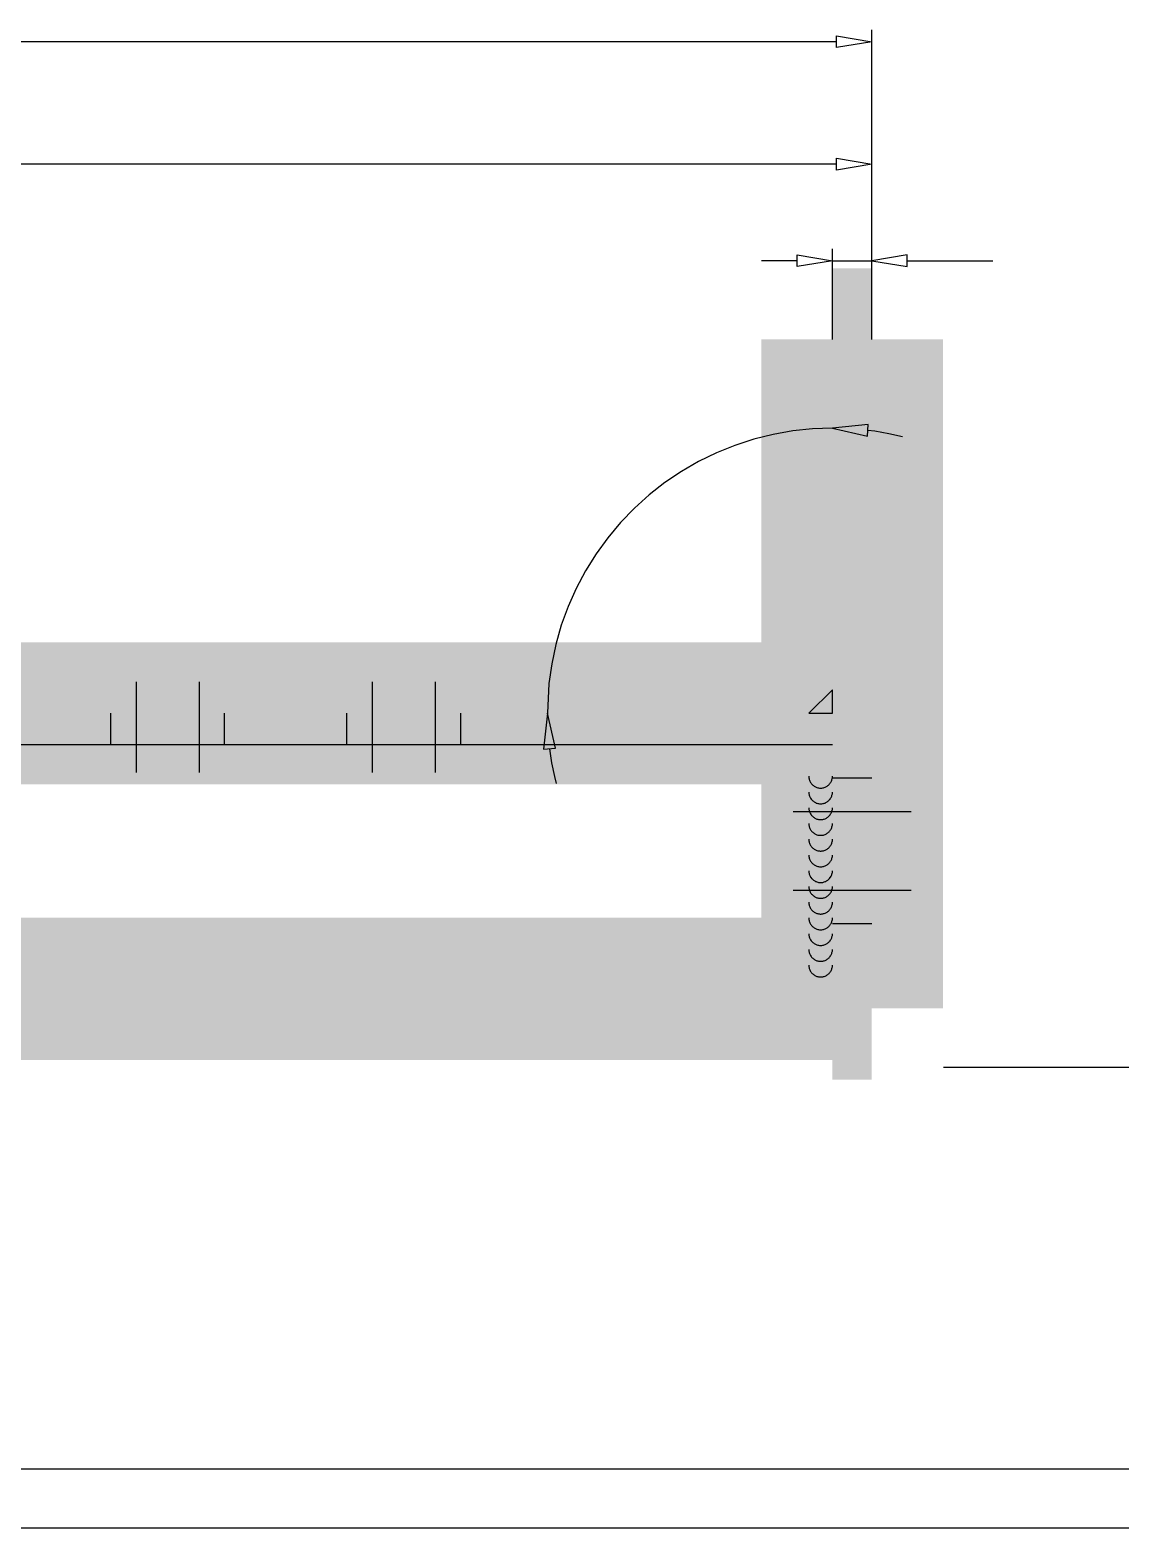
# Model space of a CAD drawing. Extents: x 0.1 to 49.5, y 17.6 to 52.5.
# Drawn here: x 24.3 to 35.15, y 17.65 to 32.54 of the extents above; entities that cross this region are included whole.
import ezdxf

# ---------------------------------------------------------------- set-up
doc = ezdxf.new("R2010")
doc.units = 0
doc.linetypes.add('1', pattern=[50.8, 31.75, -6.35, 6.35, -6.35])
doc.linetypes.add('2', pattern=[15, 12, -3])
doc.layers.get('0').update_dxf_attribs({"linetype": 'CONTINUOUS'})

msp = doc.modelspace()

# ---------------------------------------------------------------- linework, layer by layer
at = {"color": 5}
for points in [[(32.326, 32.368), (32.326, 32.485), (32.678, 32.427), (32.678, 32.427), (32.326, 32.368)], [(32.678, 29.466), (32.678, 32.544)], [(32.326, 32.427), (3.68, 32.427)], [(32.678, 29.466), (32.678, 31.326)], [(32.326, 31.209), (17.377, 31.209)], [(32.326, 31.15), (32.326, 31.268), (32.678, 31.209), (32.678, 31.209), (32.326, 31.15)], [(31.935, 30.249), (31.582, 30.249)], [(31.935, 30.19), (31.935, 30.307), (32.287, 30.249), (32.287, 30.249), (31.935, 30.19)], [(32.287, 29.466), (32.287, 30.366)], [(32.287, 30.249), (32.678, 30.249)], [(32.678, 29.466), (32.678, 30.366)], [(33.03, 30.19), (33.03, 30.307), (32.678, 30.249), (32.678, 30.249), (33.03, 30.19)], [(33.03, 30.249), (33.883, 30.249)], [(32.635, 28.504), (32.642, 28.621), (32.287, 28.584), (32.287, 28.584), (32.635, 28.504)], [(32.287, 28.584), (32.089, 28.577), (31.892, 28.557), (31.697, 28.522), (31.505, 28.474), (31.317, 28.413), (31.133, 28.339), (30.955, 28.252), (30.784, 28.153), (30.62, 28.043), (30.464, 27.921), (30.317, 27.788), (30.179, 27.646), (30.052, 27.494), (29.935, 27.334), (29.831, 27.166), (29.738, 26.991), (29.657, 26.81), (29.589, 26.624), (29.535, 26.434), (29.494, 26.24), (29.466, 26.044), (29.451, 25.748)], [(32.984, 28.497), (32.847, 28.528), (32.708, 28.553), (32.638, 28.562)], [(32.052, 25.748), (32.287, 25.748), (32.287, 25.748), (32.287, 25.983), (32.287, 25.983), (32.052, 25.748)], [(29.414, 25.393), (29.531, 25.4), (29.451, 25.748), (29.451, 25.748), (29.414, 25.393)], [(29.472, 25.396), (29.493, 25.257), (29.521, 25.119), (29.538, 25.05)], [(32.052, 25.122), (32.052, 25.114), (32.053, 25.105), (32.055, 25.097), (32.056, 25.089), (32.059, 25.082), (32.062, 25.074), (32.066, 25.067), (32.07, 25.06), (32.074, 25.053), (32.079, 25.046), (32.085, 25.04), (32.091, 25.035), (32.097, 25.029), (32.104, 25.024), (32.111, 25.02), (32.118, 25.016), (32.125, 25.013), (32.133, 25.01), (32.141, 25.008), (32.149, 25.006), (32.157, 25.005), (32.165, 25.004), (32.173, 25.004), (32.182, 25.005), (32.19, 25.006), (32.198, 25.008), (32.206, 25.01), (32.213, 25.013), (32.221, 25.016), (32.228, 25.02), (32.235, 25.024), (32.242, 25.029), (32.248, 25.035), (32.254, 25.04), (32.259, 25.046), (32.264, 25.053), (32.269, 25.06), (32.273, 25.067), (32.277, 25.074), (32.28, 25.082), (32.282, 25.089), (32.284, 25.097), (32.286, 25.105), (32.287, 25.122)], [(32.052, 24.965), (32.052, 24.957), (32.053, 24.949), (32.055, 24.941), (32.056, 24.933), (32.059, 24.925), (32.062, 24.918), (32.066, 24.91), (32.07, 24.903), (32.074, 24.896), (32.079, 24.89), (32.085, 24.884), (32.091, 24.878), (32.097, 24.873), (32.104, 24.868), (32.111, 24.864), (32.118, 24.86), (32.125, 24.856), (32.133, 24.854), (32.141, 24.851), (32.149, 24.85), (32.157, 24.849), (32.165, 24.848), (32.173, 24.848), (32.182, 24.849), (32.19, 24.85), (32.198, 24.851), (32.206, 24.854), (32.213, 24.856), (32.221, 24.86), (32.228, 24.864), (32.235, 24.868), (32.242, 24.873), (32.248, 24.878), (32.254, 24.884), (32.259, 24.89), (32.264, 24.896), (32.269, 24.903), (32.273, 24.91), (32.277, 24.918), (32.28, 24.925), (32.282, 24.933), (32.284, 24.941), (32.286, 24.949), (32.287, 24.965)], [(32.052, 24.809), (32.052, 24.801), (32.053, 24.792), (32.055, 24.784), (32.056, 24.776), (32.059, 24.769), (32.062, 24.761), (32.066, 24.754), (32.07, 24.747), (32.074, 24.74), (32.079, 24.733), (32.085, 24.727), (32.091, 24.722), (32.097, 24.716), (32.104, 24.711), (32.111, 24.707), (32.118, 24.703), (32.125, 24.7), (32.133, 24.697), (32.141, 24.695), (32.149, 24.693), (32.157, 24.692), (32.165, 24.691), (32.173, 24.691), (32.182, 24.692), (32.19, 24.693), (32.198, 24.695), (32.206, 24.697), (32.213, 24.7), (32.221, 24.703), (32.228, 24.707), (32.235, 24.711), (32.242, 24.716), (32.248, 24.722), (32.254, 24.727), (32.259, 24.733), (32.264, 24.74), (32.269, 24.747), (32.273, 24.754), (32.277, 24.761), (32.28, 24.769), (32.282, 24.776), (32.284, 24.784), (32.286, 24.792), (32.287, 24.809)], [(32.052, 24.652), (32.052, 24.644), (32.053, 24.636), (32.055, 24.628), (32.056, 24.62), (32.059, 24.612), (32.062, 24.604), (32.066, 24.597), (32.07, 24.59), (32.074, 24.583), (32.079, 24.577), (32.085, 24.571), (32.091, 24.565), (32.097, 24.56), (32.104, 24.555), (32.111, 24.551), (32.118, 24.547), (32.125, 24.543), (32.133, 24.541), (32.141, 24.538), (32.149, 24.537), (32.157, 24.535), (32.165, 24.535), (32.173, 24.535), (32.182, 24.535), (32.19, 24.537), (32.198, 24.538), (32.206, 24.541), (32.213, 24.543), (32.221, 24.547), (32.228, 24.551), (32.235, 24.555), (32.242, 24.56), (32.248, 24.565), (32.254, 24.571), (32.259, 24.577), (32.264, 24.583), (32.269, 24.59), (32.273, 24.597), (32.277, 24.604), (32.28, 24.612), (32.282, 24.62), (32.284, 24.628), (32.286, 24.636), (32.287, 24.652)], [(32.052, 24.496), (32.052, 24.488), (32.053, 24.479), (32.055, 24.471), (32.056, 24.463), (32.059, 24.456), (32.062, 24.448), (32.066, 24.441), (32.07, 24.433), (32.074, 24.427), (32.079, 24.42), (32.085, 24.414), (32.091, 24.408), (32.097, 24.403), (32.104, 24.398), (32.111, 24.394), (32.118, 24.39), (32.125, 24.387), (32.133, 24.384), (32.141, 24.382), (32.149, 24.38), (32.157, 24.379), (32.165, 24.378), (32.173, 24.378), (32.182, 24.379), (32.19, 24.38), (32.198, 24.382), (32.206, 24.384), (32.213, 24.387), (32.221, 24.39), (32.228, 24.394), (32.235, 24.398), (32.242, 24.403), (32.248, 24.408), (32.254, 24.414), (32.259, 24.42), (32.264, 24.427), (32.269, 24.433), (32.273, 24.441), (32.277, 24.448), (32.28, 24.456), (32.282, 24.463), (32.284, 24.471), (32.286, 24.479), (32.287, 24.496)], [(32.052, 24.339), (32.052, 24.331), (32.053, 24.323), (32.055, 24.315), (32.056, 24.307), (32.059, 24.299), (32.062, 24.291), (32.066, 24.284), (32.07, 24.277), (32.074, 24.27), (32.079, 24.264), (32.085, 24.258), (32.091, 24.252), (32.097, 24.247), (32.104, 24.242), (32.111, 24.237), (32.118, 24.234), (32.125, 24.23), (32.133, 24.228), (32.141, 24.225), (32.149, 24.224), (32.157, 24.222), (32.165, 24.222), (32.173, 24.222), (32.182, 24.222), (32.19, 24.224), (32.198, 24.225), (32.206, 24.228), (32.213, 24.23), (32.221, 24.234), (32.228, 24.237), (32.235, 24.242), (32.242, 24.247), (32.248, 24.252), (32.254, 24.258), (32.259, 24.264), (32.264, 24.27), (32.269, 24.277), (32.273, 24.284), (32.277, 24.291), (32.28, 24.299), (32.282, 24.307), (32.284, 24.315), (32.286, 24.323), (32.287, 24.339)], [(32.052, 24.183), (32.052, 24.174), (32.053, 24.166), (32.055, 24.158), (32.056, 24.15), (32.059, 24.142), (32.062, 24.135), (32.066, 24.128), (32.07, 24.12), (32.074, 24.114), (32.079, 24.107), (32.085, 24.101), (32.091, 24.095), (32.097, 24.09), (32.104, 24.085), (32.111, 24.081), (32.118, 24.077), (32.125, 24.074), (32.133, 24.071), (32.141, 24.069), (32.149, 24.067), (32.157, 24.066), (32.165, 24.065), (32.173, 24.065), (32.182, 24.066), (32.19, 24.067), (32.198, 24.069), (32.206, 24.071), (32.213, 24.074), (32.221, 24.077), (32.228, 24.081), (32.235, 24.085), (32.242, 24.09), (32.248, 24.095), (32.254, 24.101), (32.259, 24.107), (32.264, 24.114), (32.269, 24.12), (32.273, 24.128), (32.277, 24.135), (32.28, 24.142), (32.282, 24.15), (32.284, 24.158), (32.286, 24.166), (32.287, 24.183)], [(32.052, 24.026), (32.052, 24.018), (32.053, 24.01), (32.055, 24.002), (32.056, 23.994), (32.059, 23.986), (32.062, 23.978), (32.066, 23.971), (32.07, 23.964), (32.074, 23.957), (32.079, 23.951), (32.085, 23.945), (32.091, 23.939), (32.097, 23.934), (32.104, 23.929), (32.111, 23.924), (32.118, 23.921), (32.125, 23.917), (32.133, 23.914), (32.141, 23.912), (32.149, 23.91), (32.157, 23.909), (32.165, 23.909), (32.173, 23.909), (32.182, 23.909), (32.19, 23.91), (32.198, 23.912), (32.206, 23.914), (32.213, 23.917), (32.221, 23.921), (32.228, 23.924), (32.235, 23.929), (32.242, 23.934), (32.248, 23.939), (32.254, 23.945), (32.259, 23.951), (32.264, 23.957), (32.269, 23.964), (32.273, 23.971), (32.277, 23.978), (32.28, 23.986), (32.282, 23.994), (32.284, 24.002), (32.286, 24.01), (32.287, 24.026)], [(32.052, 23.87), (32.052, 23.861), (32.053, 23.853), (32.055, 23.845), (32.056, 23.837), (32.059, 23.829), (32.062, 23.822), (32.066, 23.814), (32.07, 23.807), (32.074, 23.801), (32.079, 23.794), (32.085, 23.788), (32.091, 23.782), (32.097, 23.777), (32.104, 23.772), (32.111, 23.768), (32.118, 23.764), (32.125, 23.761), (32.133, 23.758), (32.141, 23.756), (32.149, 23.754), (32.157, 23.753), (32.165, 23.752), (32.173, 23.752), (32.182, 23.753), (32.19, 23.754), (32.198, 23.756), (32.206, 23.758), (32.213, 23.761), (32.221, 23.764), (32.228, 23.768), (32.235, 23.772), (32.242, 23.777), (32.248, 23.782), (32.254, 23.788), (32.259, 23.794), (32.264, 23.801), (32.269, 23.807), (32.273, 23.814), (32.277, 23.822), (32.28, 23.829), (32.282, 23.837), (32.284, 23.845), (32.286, 23.853), (32.287, 23.87)], [(32.052, 23.713), (32.052, 23.705), (32.053, 23.697), (32.055, 23.689), (32.056, 23.681), (32.059, 23.673), (32.062, 23.665), (32.066, 23.658), (32.07, 23.651), (32.074, 23.644), (32.079, 23.638), (32.085, 23.631), (32.091, 23.626), (32.097, 23.621), (32.104, 23.616), (32.111, 23.611), (32.118, 23.608), (32.125, 23.604), (32.133, 23.601), (32.141, 23.599), (32.149, 23.597), (32.157, 23.596), (32.165, 23.596), (32.173, 23.596), (32.182, 23.596), (32.19, 23.597), (32.198, 23.599), (32.206, 23.601), (32.213, 23.604), (32.221, 23.608), (32.228, 23.611), (32.235, 23.616), (32.242, 23.621), (32.248, 23.626), (32.254, 23.631), (32.259, 23.638), (32.264, 23.644), (32.269, 23.651), (32.273, 23.658), (32.277, 23.665), (32.28, 23.673), (32.282, 23.681), (32.284, 23.689), (32.286, 23.697), (32.287, 23.713)], [(32.052, 23.556), (32.052, 23.548), (32.053, 23.54), (32.055, 23.532), (32.056, 23.524), (32.059, 23.516), (32.062, 23.509), (32.066, 23.501), (32.07, 23.494), (32.074, 23.487), (32.079, 23.481), (32.085, 23.475), (32.091, 23.469), (32.097, 23.464), (32.104, 23.459), (32.111, 23.455), (32.118, 23.451), (32.125, 23.448), (32.133, 23.445), (32.141, 23.443), (32.149, 23.441), (32.157, 23.44), (32.165, 23.439), (32.173, 23.439), (32.182, 23.44), (32.19, 23.441), (32.198, 23.443), (32.206, 23.445), (32.213, 23.448), (32.221, 23.451), (32.228, 23.455), (32.235, 23.459), (32.242, 23.464), (32.248, 23.469), (32.254, 23.475), (32.259, 23.481), (32.264, 23.487), (32.269, 23.494), (32.273, 23.501), (32.277, 23.509), (32.28, 23.516), (32.282, 23.524), (32.284, 23.532), (32.286, 23.54), (32.287, 23.556)], [(32.052, 23.4), (32.052, 23.392), (32.053, 23.384), (32.055, 23.376), (32.056, 23.368), (32.059, 23.36), (32.062, 23.352), (32.066, 23.345), (32.07, 23.338), (32.074, 23.331), (32.079, 23.324), (32.085, 23.318), (32.091, 23.313), (32.097, 23.307), (32.104, 23.303), (32.111, 23.298), (32.118, 23.294), (32.125, 23.291), (32.133, 23.288), (32.141, 23.286), (32.149, 23.284), (32.157, 23.283), (32.165, 23.283), (32.173, 23.283), (32.182, 23.283), (32.19, 23.284), (32.198, 23.286), (32.206, 23.288), (32.213, 23.291), (32.221, 23.294), (32.228, 23.298), (32.235, 23.303), (32.242, 23.307), (32.248, 23.313), (32.254, 23.318), (32.259, 23.324), (32.264, 23.331), (32.269, 23.338), (32.273, 23.345), (32.277, 23.352), (32.28, 23.36), (32.282, 23.368), (32.284, 23.376), (32.286, 23.384), (32.287, 23.4)], [(32.052, 23.243), (32.052, 23.235), (32.053, 23.227), (32.055, 23.219), (32.056, 23.211), (32.059, 23.203), (32.062, 23.196), (32.066, 23.188), (32.07, 23.181), (32.074, 23.174), (32.079, 23.168), (32.085, 23.162), (32.091, 23.156), (32.097, 23.151), (32.104, 23.146), (32.111, 23.142), (32.118, 23.138), (32.125, 23.135), (32.133, 23.132), (32.141, 23.13), (32.149, 23.128), (32.157, 23.127), (32.165, 23.126), (32.173, 23.126), (32.182, 23.127), (32.19, 23.128), (32.198, 23.13), (32.206, 23.132), (32.213, 23.135), (32.221, 23.138), (32.228, 23.142), (32.235, 23.146), (32.242, 23.151), (32.248, 23.156), (32.254, 23.162), (32.259, 23.168), (32.264, 23.174), (32.269, 23.181), (32.273, 23.188), (32.277, 23.196), (32.28, 23.203), (32.282, 23.211), (32.284, 23.219), (32.286, 23.227), (32.287, 23.243)], [(36.287, 22.227), (33.39, 22.227)]]:
    msp.add_lwpolyline(points, dxfattribs=at)
at = {"color": 5, "const_width": 0.0000000783}
for points in [[(24.723, 30.918), (24.722, 30.879), (24.718, 30.846), (24.711, 30.817), (24.702, 30.794), (24.691, 30.774), (24.677, 30.759), (24.66, 30.747), (24.641, 30.74), (24.619, 30.738), (24.603, 30.739), (24.588, 30.743), (24.575, 30.749), (24.563, 30.758), (24.552, 30.769), (24.543, 30.782), (24.535, 30.798), (24.529, 30.815), (24.523, 30.835), (24.519, 30.858), (24.517, 30.885), (24.516, 30.918), (24.517, 30.957), (24.521, 30.99), (24.528, 31.018), (24.536, 31.041), (24.548, 31.061), (24.562, 31.077), (24.578, 31.088), (24.598, 31.095), (24.619, 31.098), (24.648, 31.094), (24.672, 31.081), (24.691, 31.061), (24.709, 31.026), (24.719, 30.978), (24.723, 30.918)], [(24.683, 30.918), (24.681, 30.969), (24.675, 31.008), (24.665, 31.033), (24.651, 31.049), (24.636, 31.059), (24.619, 31.062), (24.603, 31.059), (24.588, 31.049), (24.574, 31.033), (24.564, 31.008), (24.558, 30.969), (24.556, 30.918), (24.558, 30.866), (24.564, 30.828), (24.574, 30.802), (24.588, 30.787), (24.603, 30.777), (24.62, 30.774), (24.637, 30.777), (24.651, 30.785), (24.663, 30.799), (24.674, 30.827), (24.681, 30.866), (24.683, 30.918)], [(24.969, 30.918), (24.968, 30.879), (24.964, 30.846), (24.958, 30.817), (24.949, 30.794), (24.937, 30.774), (24.923, 30.759), (24.907, 30.747), (24.888, 30.74), (24.866, 30.738), (24.849, 30.739), (24.835, 30.743), (24.821, 30.749), (24.809, 30.758), (24.798, 30.769), (24.789, 30.782), (24.781, 30.798), (24.775, 30.815), (24.77, 30.835), (24.766, 30.858), (24.763, 30.885), (24.762, 30.918), (24.764, 30.957), (24.767, 30.99), (24.774, 31.018), (24.783, 31.041), (24.794, 31.061), (24.808, 31.077), (24.825, 31.088), (24.844, 31.095), (24.866, 31.098), (24.894, 31.094), (24.918, 31.081), (24.938, 31.061), (24.955, 31.026), (24.966, 30.978), (24.969, 30.918)], [(24.929, 30.918), (24.927, 30.969), (24.921, 31.008), (24.911, 31.033), (24.898, 31.049), (24.883, 31.059), (24.866, 31.062), (24.849, 31.059), (24.834, 31.049), (24.821, 31.033), (24.811, 31.008), (24.804, 30.969), (24.802, 30.918), (24.804, 30.866), (24.811, 30.828), (24.821, 30.802), (24.834, 30.787), (24.849, 30.777), (24.866, 30.774), (24.883, 30.777), (24.897, 30.785), (24.909, 30.799), (24.92, 30.827), (24.927, 30.866), (24.929, 30.918)], [(25.011, 31.05), (25.011, 31.092), (25.22, 31.092), (25.22, 31.081), (25.219, 31.071), (25.216, 31.062), (25.209, 31.046), (25.201, 31.03), (25.19, 31.015), (25.177, 30.999), (25.16, 30.981), (25.139, 30.961), (25.109, 30.932), (25.085, 30.907), (25.069, 30.887), (25.059, 30.869), (25.053, 30.852), (25.051, 30.835), (25.053, 30.819), (25.059, 30.804), (25.068, 30.791), (25.08, 30.782), (25.094, 30.776), (25.111, 30.774), (25.128, 30.776), (25.143, 30.782), (25.156, 30.793), (25.165, 30.807), (25.171, 30.824), (25.173, 30.844), (25.213, 30.84), (25.208, 30.809), (25.197, 30.784), (25.182, 30.764), (25.162, 30.75), (25.138, 30.741), (25.11, 30.738), (25.082, 30.741), (25.058, 30.751), (25.038, 30.766), (25.023, 30.786), (25.014, 30.81), (25.011, 30.836), (25.012, 30.85), (25.015, 30.864), (25.019, 30.877), (25.025, 30.891), (25.034, 30.906), (25.045, 30.92), (25.06, 30.937), (25.08, 30.958), (25.105, 30.982), (25.125, 31.002), (25.14, 31.017), (25.15, 31.027), (25.156, 31.034), (25.162, 31.042), (25.166, 31.05), (25.011, 31.05)], [(33.783, 30.039), (33.743, 30.035), (33.738, 30.055), (33.731, 30.072), (33.721, 30.085), (33.71, 30.094), (33.696, 30.1), (33.682, 30.102), (33.664, 30.099), (33.648, 30.091), (33.634, 30.078), (33.623, 30.061), (33.617, 30.04), (33.615, 30.016), (33.617, 29.993), (33.623, 29.973), (33.633, 29.957), (33.647, 29.945), (33.663, 29.938), (33.682, 29.936), (33.694, 29.937), (33.706, 29.94), (33.716, 29.945), (33.726, 29.952), (33.733, 29.961), (33.74, 29.97), (33.776, 29.965), (33.746, 29.784), (33.588, 29.784), (33.588, 29.825), (33.715, 29.825), (33.732, 29.92), (33.712, 29.908), (33.692, 29.9), (33.672, 29.898), (33.646, 29.901), (33.622, 29.912), (33.602, 29.93), (33.586, 29.953), (33.576, 29.98), (33.573, 30.012), (33.576, 30.042), (33.584, 30.07), (33.598, 30.094), (33.621, 30.118), (33.649, 30.132), (33.682, 30.137), (33.709, 30.134), (33.732, 30.125), (33.752, 30.11), (33.768, 30.09), (33.778, 30.067), (33.783, 30.039)], [(30.991, 29.329), (31.243, 29.083), (31.145, 28.982), (31.126, 28.964), (31.108, 28.951), (31.093, 28.943), (31.077, 28.939), (31.061, 28.938), (31.044, 28.941), (31.027, 28.947), (31.011, 28.957), (30.997, 28.969), (30.982, 28.987), (30.972, 29.007), (30.967, 29.029), (30.968, 29.051), (30.976, 29.075), (30.991, 29.1), (30.98, 29.097), (30.969, 29.095), (30.961, 29.094), (30.943, 29.095), (30.923, 29.097), (30.903, 29.102), (30.796, 29.13), (30.833, 29.167), (30.914, 29.146), (30.936, 29.141), (30.955, 29.136), (30.97, 29.134), (30.983, 29.132), (30.993, 29.132), (31.002, 29.132), (31.009, 29.134), (31.016, 29.136), (31.022, 29.139), (31.027, 29.143), (31.033, 29.148), (31.04, 29.155), (31.074, 29.19), (30.962, 29.299), (30.991, 29.329)], [(30.767, 29.101), (31.019, 28.854), (30.858, 28.69), (30.829, 28.719), (30.96, 28.853), (30.883, 28.929), (30.76, 28.803), (30.731, 28.832), (30.853, 28.958), (30.768, 29.041), (30.631, 28.902), (30.602, 28.932), (30.767, 29.101)], [(31.039, 29.097), (31.027, 29.084), (31.019, 29.072), (31.013, 29.06), (31.009, 29.049), (31.009, 29.039), (31.01, 29.028), (31.014, 29.018), (31.02, 29.008), (31.027, 29), (31.04, 28.99), (31.053, 28.984), (31.068, 28.983), (31.083, 28.986), (31.099, 28.994), (31.115, 29.008), (31.186, 29.08), (31.102, 29.161), (31.039, 29.097)], [(30.652, 28.821), (30.627, 28.79), (30.613, 28.8), (30.6, 28.807), (30.587, 28.811), (30.574, 28.813), (30.56, 28.812), (30.545, 28.808), (30.53, 28.801), (30.517, 28.792), (30.504, 28.78), (30.493, 28.769), (30.485, 28.757), (30.48, 28.744), (30.476, 28.732), (30.475, 28.721), (30.476, 28.71), (30.479, 28.699), (30.484, 28.69), (30.491, 28.682), (30.499, 28.675), (30.508, 28.671), (30.518, 28.668), (30.528, 28.668), (30.54, 28.669), (30.553, 28.674), (30.564, 28.679), (30.581, 28.689), (30.605, 28.702), (30.628, 28.716), (30.648, 28.725), (30.663, 28.73), (30.68, 28.734), (30.695, 28.734), (30.71, 28.732), (30.724, 28.727), (30.737, 28.719), (30.749, 28.709), (30.761, 28.696), (30.769, 28.681), (30.775, 28.664), (30.778, 28.647), (30.777, 28.629), (30.773, 28.611), (30.765, 28.594), (30.754, 28.577), (30.741, 28.561), (30.724, 28.546), (30.706, 28.534), (30.688, 28.526), (30.669, 28.521), (30.651, 28.52), (30.633, 28.522), (30.615, 28.528), (30.598, 28.537), (30.582, 28.55), (30.608, 28.581), (30.625, 28.569), (30.642, 28.563), (30.659, 28.561), (30.676, 28.565), (30.693, 28.574), (30.71, 28.589), (30.725, 28.607), (30.734, 28.623), (30.738, 28.639), (30.737, 28.654), (30.732, 28.667), (30.723, 28.678), (30.714, 28.685), (30.703, 28.69), (30.692, 28.691), (30.678, 28.688), (30.657, 28.679), (30.63, 28.663), (30.603, 28.647), (30.581, 28.636), (30.565, 28.629), (30.546, 28.624), (30.528, 28.623), (30.511, 28.625), (30.495, 28.63), (30.48, 28.639), (30.466, 28.651), (30.454, 28.665), (30.444, 28.68), (30.438, 28.698), (30.435, 28.717), (30.435, 28.736), (30.439, 28.755), (30.447, 28.774), (30.458, 28.791), (30.472, 28.808), (30.492, 28.826), (30.513, 28.84), (30.533, 28.85), (30.553, 28.855), (30.574, 28.856), (30.595, 28.853), (30.615, 28.846), (30.634, 28.835), (30.652, 28.821)], [(30.355, 28.679), (30.606, 28.433), (30.522, 28.347), (30.509, 28.334), (30.497, 28.323), (30.486, 28.315), (30.473, 28.307), (30.46, 28.302), (30.447, 28.299), (30.434, 28.298), (30.42, 28.3), (30.405, 28.304), (30.391, 28.311), (30.377, 28.32), (30.364, 28.331), (30.346, 28.353), (30.334, 28.377), (30.328, 28.403), (30.331, 28.43), (30.345, 28.46), (30.371, 28.491), (30.427, 28.549), (30.325, 28.649), (30.355, 28.679)], [(30.147, 28.468), (30.399, 28.221), (30.238, 28.057), (30.209, 28.086), (30.34, 28.22), (30.263, 28.296), (30.14, 28.17), (30.11, 28.199), (30.233, 28.325), (30.148, 28.409), (30.011, 28.27), (29.982, 28.299), (30.147, 28.468)], [(30.4, 28.461), (30.384, 28.443), (30.375, 28.425), (30.371, 28.408), (30.374, 28.393), (30.381, 28.378), (30.393, 28.363), (30.404, 28.354), (30.415, 28.348), (30.427, 28.344), (30.439, 28.343), (30.45, 28.344), (30.461, 28.348), (30.468, 28.353), (30.478, 28.362), (30.49, 28.374), (30.547, 28.432), (30.457, 28.52), (30.4, 28.461)], [(29.885, 28.2), (30.107, 27.982), (30.18, 28.057), (30.209, 28.028), (30.033, 27.848), (30.004, 27.877), (30.077, 27.952), (29.855, 28.17), (29.885, 28.2)], [(29.776, 28.089), (29.943, 27.755), (29.911, 27.723), (29.569, 27.877), (29.602, 27.911), (29.704, 27.863), (29.797, 27.958), (29.745, 28.057), (29.776, 28.089)], [(29.74, 27.846), (29.833, 27.801), (29.859, 27.788), (29.882, 27.776), (29.901, 27.766), (29.888, 27.785), (29.876, 27.805), (29.865, 27.825), (29.815, 27.922), (29.74, 27.846)], [(29.545, 27.853), (29.796, 27.606), (29.698, 27.506), (29.679, 27.488), (29.662, 27.475), (29.646, 27.466), (29.631, 27.462), (29.614, 27.462), (29.597, 27.465), (29.58, 27.471), (29.565, 27.48), (29.55, 27.492), (29.535, 27.511), (29.525, 27.531), (29.52, 27.552), (29.522, 27.575), (29.53, 27.599), (29.544, 27.623), (29.533, 27.62), (29.523, 27.618), (29.514, 27.617), (29.496, 27.618), (29.477, 27.621), (29.456, 27.625), (29.349, 27.653), (29.386, 27.691), (29.468, 27.669), (29.49, 27.664), (29.508, 27.66), (29.524, 27.657), (29.536, 27.655), (29.547, 27.655), (29.555, 27.656), (29.563, 27.658), (29.569, 27.66), (29.575, 27.663), (29.58, 27.666), (29.586, 27.672), (29.593, 27.678), (29.627, 27.713), (29.515, 27.823), (29.545, 27.853)], [(29.593, 27.621), (29.581, 27.607), (29.572, 27.595), (29.566, 27.584), (29.563, 27.573), (29.562, 27.562), (29.564, 27.551), (29.568, 27.541), (29.573, 27.532), (29.58, 27.523), (29.593, 27.514), (29.607, 27.508), (29.621, 27.506), (29.637, 27.509), (29.653, 27.518), (29.669, 27.532), (29.739, 27.603), (29.656, 27.685), (29.593, 27.621)], [(29.289, 27.475), (29.265, 27.446), (29.25, 27.455), (29.235, 27.461), (29.222, 27.463), (29.21, 27.461), (29.199, 27.456), (29.189, 27.447), (29.181, 27.438), (29.176, 27.429), (29.173, 27.418), (29.172, 27.408), (29.173, 27.397), (29.175, 27.385), (29.179, 27.374), (29.186, 27.361), (29.194, 27.346), (29.205, 27.332), (29.216, 27.318), (29.228, 27.305), (29.23, 27.304), (29.232, 27.302), (29.234, 27.299), (29.231, 27.314), (29.231, 27.33), (29.233, 27.345), (29.237, 27.36), (29.245, 27.374), (29.254, 27.386), (29.274, 27.401), (29.297, 27.409), (29.324, 27.411), (29.351, 27.406), (29.377, 27.393), (29.402, 27.372), (29.424, 27.346), (29.438, 27.32), (29.444, 27.291), (29.443, 27.264), (29.434, 27.239), (29.418, 27.218), (29.402, 27.205), (29.384, 27.196), (29.365, 27.19), (29.344, 27.189), (29.322, 27.192), (29.3, 27.199), (29.276, 27.212), (29.249, 27.232), (29.22, 27.259), (29.191, 27.29), (29.168, 27.318), (29.152, 27.344), (29.142, 27.368), (29.136, 27.392), (29.136, 27.414), (29.141, 27.436), (29.15, 27.455), (29.164, 27.473), (29.182, 27.488), (29.202, 27.497), (29.223, 27.5), (29.245, 27.498), (29.267, 27.489), (29.289, 27.475)], [(29.186, 27.239), (29.213, 27.211), (29.235, 27.184), (29.25, 27.16), (29.261, 27.137), (29.267, 27.116), (29.268, 27.095), (29.265, 27.075), (29.256, 27.056), (29.243, 27.039), (29.23, 27.028), (29.217, 27.02), (29.203, 27.015), (29.188, 27.013), (29.173, 27.013), (29.157, 27.015), (29.141, 27.021), (29.124, 27.028), (29.106, 27.038), (29.087, 27.051), (29.066, 27.069), (29.042, 27.091), (29.015, 27.119), (28.994, 27.145), (28.978, 27.169), (28.968, 27.192), (28.962, 27.214), (28.96, 27.235), (28.964, 27.255), (28.972, 27.274), (28.986, 27.291), (29.008, 27.308), (29.034, 27.317), (29.062, 27.317), (29.1, 27.304), (29.141, 27.278), (29.186, 27.239)], [(29.158, 27.21), (29.12, 27.245), (29.089, 27.267), (29.063, 27.278), (29.043, 27.28), (29.025, 27.276), (29.011, 27.266), (29.002, 27.252), (28.998, 27.234), (29, 27.214), (29.011, 27.188), (29.035, 27.157), (29.07, 27.12), (29.108, 27.085), (29.14, 27.063), (29.165, 27.052), (29.186, 27.05), (29.203, 27.054), (29.217, 27.064), (29.227, 27.078), (29.231, 27.094), (29.229, 27.113), (29.217, 27.14), (29.194, 27.172), (29.158, 27.21)], [(29.288, 27.253), (29.306, 27.238), (29.324, 27.228), (29.343, 27.224), (29.361, 27.224), (29.376, 27.23), (29.389, 27.239), (29.398, 27.253), (29.403, 27.269), (29.403, 27.288), (29.399, 27.308), (29.389, 27.327), (29.373, 27.344), (29.357, 27.358), (29.34, 27.366), (29.322, 27.37), (29.304, 27.368), (29.288, 27.363), (29.275, 27.352), (29.265, 27.338), (29.259, 27.323), (29.259, 27.306), (29.263, 27.288), (29.273, 27.27), (29.288, 27.253)], [(29.092, 26.974), (29.103, 26.96), (29.11, 26.945), (29.113, 26.928), (29.112, 26.912), (29.107, 26.897), (29.097, 26.884), (29.085, 26.875), (29.07, 26.869), (29.054, 26.868), (29.037, 26.87), (29.022, 26.877), (29.008, 26.888), (28.997, 26.902), (28.99, 26.917), (28.986, 26.934), (28.987, 26.95), (28.993, 26.965), (29.002, 26.978), (29.015, 26.987), (29.029, 26.993), (29.046, 26.994), (29.062, 26.992), (29.078, 26.985), (29.092, 26.974)], [(29.075, 26.957), (29.067, 26.964), (29.058, 26.968), (29.047, 26.969), (29.037, 26.969), (29.028, 26.965), (29.021, 26.959), (29.015, 26.952), (29.012, 26.943), (29.011, 26.933), (29.013, 26.922), (29.018, 26.913), (29.024, 26.905), (29.033, 26.898), (29.042, 26.894), (29.052, 26.892), (29.062, 26.893), (29.071, 26.897), (29.079, 26.902), (29.085, 26.91), (29.088, 26.919), (29.088, 26.929), (29.086, 26.939), (29.082, 26.949), (29.075, 26.957)], [(34.058, 22.018), (34.017, 22.014), (34.013, 22.034), (34.006, 22.051), (33.996, 22.064), (33.984, 22.073), (33.971, 22.078), (33.956, 22.08), (33.938, 22.078), (33.922, 22.07), (33.908, 22.057), (33.898, 22.039), (33.891, 22.019), (33.889, 21.994), (33.891, 21.971), (33.897, 21.952), (33.908, 21.936), (33.921, 21.924), (33.938, 21.917), (33.957, 21.915), (33.969, 21.916), (33.98, 21.919), (33.991, 21.924), (34, 21.931), (34.008, 21.939), (34.014, 21.949), (34.051, 21.943), (34.02, 21.762), (33.863, 21.762), (33.863, 21.804), (33.989, 21.804), (34.006, 21.898), (33.987, 21.886), (33.967, 21.879), (33.946, 21.876), (33.92, 21.88), (33.897, 21.891), (33.876, 21.908), (33.86, 21.932), (33.851, 21.959), (33.848, 21.99), (33.85, 22.021), (33.859, 22.048), (33.873, 22.073), (33.896, 22.097), (33.923, 22.111), (33.956, 22.116), (33.983, 22.113), (34.007, 22.104), (34.027, 22.089), (34.042, 22.069), (34.053, 22.045), (34.058, 22.018)], [(34.179, 22.11), (34.179, 22.026), (34.317, 22.026), (34.317, 21.986), (34.172, 21.758), (34.14, 21.758), (34.14, 21.986), (34.098, 21.986), (34.098, 22.026), (34.14, 22.026), (34.14, 22.11), (34.179, 22.11)], [(34.541, 22.11), (34.457, 21.977), (34.534, 21.855), (34.486, 21.855), (34.45, 21.915), (34.444, 21.925), (34.439, 21.935), (34.434, 21.943), (34.428, 21.933), (34.422, 21.924), (34.417, 21.915), (34.378, 21.855), (34.332, 21.855), (34.411, 21.975), (34.326, 22.11), (34.373, 22.11), (34.421, 22.031), (34.433, 22.009), (34.493, 22.11), (34.541, 22.11)], [(34.772, 22.018), (34.731, 22.014), (34.727, 22.034), (34.72, 22.051), (34.71, 22.064), (34.698, 22.073), (34.685, 22.078), (34.67, 22.08), (34.652, 22.078), (34.636, 22.07), (34.622, 22.057), (34.612, 22.039), (34.605, 22.019), (34.603, 21.994), (34.605, 21.971), (34.611, 21.952), (34.622, 21.936), (34.635, 21.924), (34.652, 21.917), (34.671, 21.915), (34.683, 21.916), (34.694, 21.919), (34.705, 21.924), (34.714, 21.931), (34.722, 21.939), (34.728, 21.949), (34.765, 21.943), (34.734, 21.762), (34.577, 21.762), (34.577, 21.804), (34.703, 21.804), (34.72, 21.898), (34.701, 21.886), (34.681, 21.879), (34.66, 21.876), (34.634, 21.88), (34.611, 21.891), (34.59, 21.908), (34.574, 21.932), (34.565, 21.959), (34.562, 21.99), (34.564, 22.021), (34.573, 22.048), (34.587, 22.073), (34.609, 22.097), (34.637, 22.111), (34.67, 22.116), (34.697, 22.113), (34.721, 22.104), (34.741, 22.089), (34.756, 22.069), (34.767, 22.045), (34.772, 22.018)], [(34.873, 22.11), (34.873, 22.061), (34.829, 22.061), (34.829, 22.11), (34.873, 22.11)], [(34.983, 22.11), (34.983, 21.758), (34.944, 21.758), (34.944, 22.11), (34.983, 22.11)], [(35.096, 22.11), (35.096, 21.888), (35.13, 21.888), (35.13, 21.855), (35.096, 21.855), (35.096, 21.828), (35.096, 21.812), (35.094, 21.799), (35.092, 21.789), (35.087, 21.779), (35.081, 21.77), (35.072, 21.762), (35.062, 21.756), (35.048, 21.753), (35.033, 21.752), (35.021, 21.752), (35.009, 21.754), (34.996, 21.756), (35.002, 21.794), (35.01, 21.792), (35.018, 21.792), (35.025, 21.791), (35.036, 21.792), (35.044, 21.795), (35.05, 21.8), (35.054, 21.807), (35.057, 21.817), (35.057, 21.831), (35.057, 21.855), (35.013, 21.855), (35.013, 21.888), (35.057, 21.888), (35.057, 22.11), (35.096, 22.11)], [(33.749, 21.752), (33.73, 21.754), (33.713, 21.762), (33.698, 21.776), (33.687, 21.794), (33.681, 21.816), (33.678, 21.842), (33.681, 21.868), (33.687, 21.89), (33.698, 21.908), (33.713, 21.921), (33.73, 21.929), (33.749, 21.932), (33.769, 21.929), (33.786, 21.922), (33.8, 21.909), (33.811, 21.891), (33.818, 21.869), (33.82, 21.843), (33.818, 21.816), (33.811, 21.794), (33.8, 21.776), (33.786, 21.762), (33.769, 21.754), (33.749, 21.752)], [(33.749, 21.784), (33.76, 21.785), (33.77, 21.79), (33.777, 21.797), (33.783, 21.808), (33.787, 21.823), (33.788, 21.842), (33.787, 21.86), (33.783, 21.875), (33.777, 21.886), (33.769, 21.894), (33.76, 21.899), (33.749, 21.9), (33.738, 21.899), (33.729, 21.894), (33.721, 21.886), (33.715, 21.875), (33.712, 21.86), (33.71, 21.841), (33.712, 21.823), (33.715, 21.809), (33.721, 21.798), (33.729, 21.79), (33.739, 21.785), (33.749, 21.784)], [(34.179, 21.827), (34.279, 21.986), (34.179, 21.986), (34.179, 21.827)]]:
    msp.add_lwpolyline(points, dxfattribs=at)
at = {"color": 7, "const_width": 1.415}
for points in [[(32.678, 29.466), (32.287, 29.466)], [(32.287, 22.813), (32.287, 29.466)], [(32.678, 22.813), (32.678, 29.466)], [(32.678, 28.292), (32.287, 28.292)], [(32.287, 25.983), (32.052, 25.748)], [(32.287, 25.748), (3.328, 25.748)], [(32.678, 23.204), (32.287, 23.204)], [(32.287, 23.009), (4.893, 23.009)], [(32.678, 22.813), (32.287, 22.813)]]:
    msp.add_lwpolyline(points, dxfattribs=at)
at = {"color": 1, "linetype": '1'}
for points in [[(25.36, 26.061), (25.36, 25.161)], [(25.986, 26.061), (25.986, 25.161)], [(27.708, 26.061), (27.708, 25.161)], [(28.334, 26.061), (28.334, 25.161)], [(33.069, 24.77), (31.895, 24.77)], [(33.069, 23.987), (31.895, 23.987)]]:
    msp.add_lwpolyline(points, dxfattribs=at)
at = {"color": 8, "linetype": '2'}
for points in [[(25.106, 25.748), (25.106, 25.435)], [(26.241, 25.435), (26.241, 25.748)], [(27.454, 25.748), (27.454, 25.435)], [(28.589, 25.435), (28.589, 25.748)], [(32.287, 25.435), (3.328, 25.435)], [(32.678, 25.102), (32.287, 25.102)], [(32.678, 23.654), (32.287, 23.654)]]:
    msp.add_lwpolyline(points, dxfattribs=at)
at = {"color": 7}
for points in [[(0.731, 18.233), (48.865, 18.233)], [(49.452, 17.646), (0.144, 17.646)]]:
    msp.add_lwpolyline(points, dxfattribs=at)

doc.saveas('drawing.dxf')
